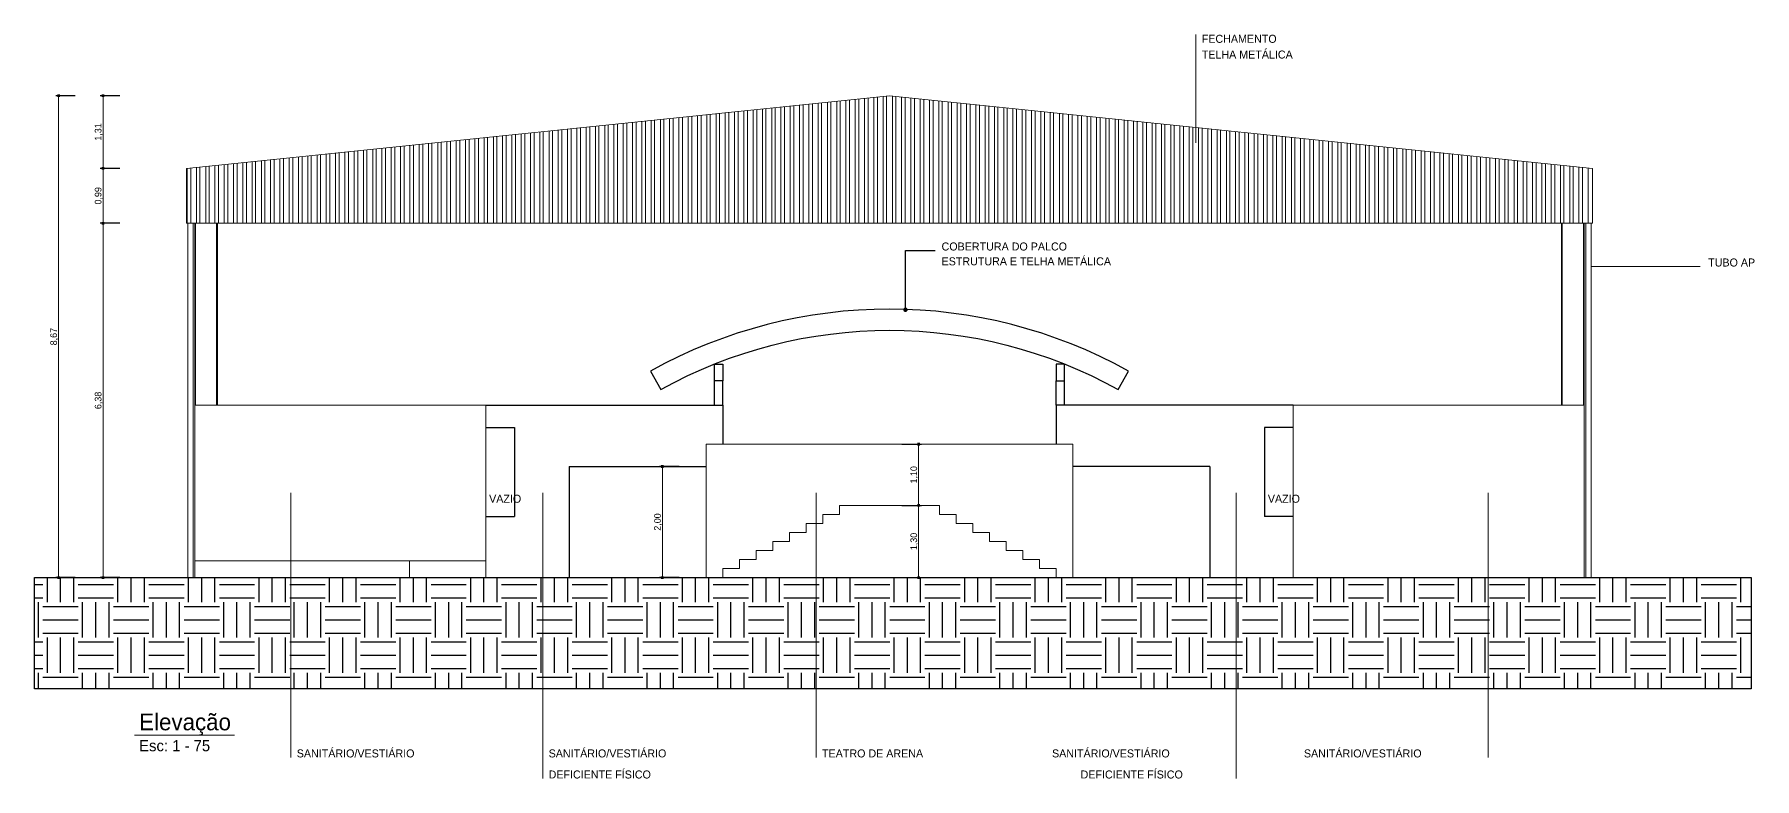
# Model space of a CAD drawing. Header units: millimetres. Extents: x 3006 to 6000, y 1661 to 3774.
# Drawn here: x 4011.14 to 4042.1, y 1805.23 to 1818.62 of the extents above; entities that cross this region are included whole.
import ezdxf

# ---------------------------------------------------------------- set-up
doc = ezdxf.new("R2010")
doc.units = ezdxf.units.MM
doc.header["$LTSCALE"] = 10
for name, color, linetype, lineweight in [('.10', 200, 'Continuous', 9), ('.15', 150, 'Continuous', 15), ('.20', 130, 'Continuous', 20), ('.25', 70, 'Continuous', 25), ('.30', 50, 'Continuous', 30), ('COTAS', 230, 'Continuous', 15)]:
    doc.layers.add(name, color=color, linetype=linetype, lineweight=lineweight)
doc.layers.add('.20 hachura', color=185, linetype='Continuous')
doc.layers.add('Escrita', color=34, linetype='Continuous')
doc.layers.add('Verde', color=7, linetype='Continuous', true_color=0x136734)
doc.styles.add('60-100', font='SIMPLEX.shx', dxfattribs={"height": 0.15})
doc.styles.add('Texto Wilian', font='himalaya.ttf')
doc.dimstyles.new('60-100', dxfattribs={"dimtxt": 0.15, "dimasz": 0.08, "dimexe": 0.2, "dimexo": 0.15, "dimgap": 0.09, "dimtad": 1, "dimzin": 4, "dimdsep": 46, "dimtxsty": '60-100', "dimblk": 'DOT', "dimcen": 0.09, "dimclrd": 1, "dimclre": 1, "dimclrt": 2, "dimaunit": 1, "dimadec": 3, "dimazin": 1, "dimtfac": 1, "dimtix": 1, "dimtmove": 2, "dimatfit": 3, "dimldrblk": 'DOT', "dimfxl": 1, "dimtvp": 1.111111, "dimtolj": 1, "dimtzin": 4, "dimarcsym": 0})
doc.dimstyles.new('Cota 1-75 Exter WMJ', dxfattribs={"dimtxt": 0.12, "dimasz": 0.05, "dimexe": 0.05, "dimexo": 0.1, "dimgap": 0.002, "dimtad": 1, "dimzin": 1, "dimtxsty": 'Texto Wilian', "dimblk": 'BOXFILLED', "dimcen": 2.5, "dimclrd": 230, "dimclre": 230, "dimclrt": 104, "dimazin": 0, "dimtfac": 1, "dimtix": 1, "dimtmove": 0, "dimatfit": 3, "dimfxl": 0.3, "dimfxlon": 1, "dimlwd": 20, "dimarcsym": 1})

# ---------------------------------------------------------------- blocks, each defined once
blk = doc.blocks.new('_BoxFilled')
at = {"color": 0, "linetype": 'ByBlock', "lineweight": -2}
blk.add_line((-0.5, 0), (-1, 0), dxfattribs=at)
at = {"color": 0, "linetype": 'ByBlock'}
blk.add_solid([(-0.5, 0.5), (0.5, 0.5), (-0.5, -0.5), (0.5, -0.5)], dxfattribs=at)
blk = doc.blocks.new('*D537')
at = {"layer": 'COTAS', "color": 230, "lineweight": -2, "transparency": 16777216}
for p, q in [((4012.677, 1817.516), (4012.327, 1817.516)), ((4012.677, 1816.208), (4012.327, 1816.208))]:
    blk.add_line(p, q, dxfattribs=at)
at = {"layer": 'COTAS', "color": 230, "linetype": 'Continuous', "lineweight": 20, "transparency": 16777216}
blk.add_line((4012.377, 1817.466), (4012.377, 1816.258), dxfattribs=at)
at = {"layer": 'Defpoints', "color": 0, "transparency": 16777216}
for p in [(4013.877, 1817.516), (4012.377, 1816.208), (4013.877, 1816.208)]:
    blk.add_point(p, dxfattribs=at)
at = {"layer": 'COTAS', "color": 230, "lineweight": 20, "transparency": 16777216, "xscale": 0.05, "yscale": 0.05, "zscale": 0.05}
for p, rotation in [((4012.377, 1817.516), 90), ((4012.377, 1816.208), 270)]:
    blk.add_blockref('_BoxFilled', p, dxfattribs=dict(at, rotation=rotation))
at = {"layer": 'COTAS', "color": 104, "transparency": 16777216, "insert": (4012.3, 1816.862), "char_height": 0.12, "attachment_point": 5, "rotation": 90, "style": 'Texto Wilian'}
blk.add_mtext('1,31', dxfattribs=at)
blk = doc.blocks.new('*D538')
at = {"layer": 'COTAS', "color": 230, "lineweight": -2, "transparency": 16777216}
for p, q in [((4012.677, 1816.208), (4012.327, 1816.208)), ((4012.677, 1815.22), (4012.327, 1815.22))]:
    blk.add_line(p, q, dxfattribs=at)
at = {"layer": 'COTAS', "color": 230, "linetype": 'Continuous', "lineweight": 20, "transparency": 16777216}
blk.add_line((4012.377, 1816.158), (4012.377, 1815.27), dxfattribs=at)
at = {"layer": 'Defpoints', "color": 0, "transparency": 16777216}
for p in [(4013.877, 1816.208), (4012.377, 1815.22), (4013.877, 1815.22)]:
    blk.add_point(p, dxfattribs=at)
at = {"layer": 'COTAS', "color": 230, "lineweight": 20, "transparency": 16777216, "xscale": 0.05, "yscale": 0.05, "zscale": 0.05}
for p, rotation in [((4012.377, 1816.208), 90), ((4012.377, 1815.22), 270)]:
    blk.add_blockref('_BoxFilled', p, dxfattribs=dict(at, rotation=rotation))
at = {"layer": 'COTAS', "color": 104, "transparency": 16777216, "insert": (4012.3, 1815.714), "char_height": 0.12, "attachment_point": 5, "rotation": 90, "style": 'Texto Wilian'}
blk.add_mtext('0,99', dxfattribs=at)
blk = doc.blocks.new('*D539')
at = {"layer": 'COTAS', "color": 230, "lineweight": -2, "transparency": 16777216}
for p, q in [((4012.677, 1815.22), (4012.327, 1815.22)), ((4012.677, 1808.844), (4012.327, 1808.844))]:
    blk.add_line(p, q, dxfattribs=at)
at = {"layer": 'COTAS', "color": 230, "linetype": 'Continuous', "lineweight": 20, "transparency": 16777216}
blk.add_line((4012.377, 1815.17), (4012.377, 1808.894), dxfattribs=at)
at = {"layer": 'Defpoints', "color": 0, "transparency": 16777216}
for p in [(4013.877, 1815.22), (4012.377, 1808.844), (4014.027, 1808.844)]:
    blk.add_point(p, dxfattribs=at)
at = {"layer": 'COTAS', "color": 230, "lineweight": 20, "transparency": 16777216, "xscale": 0.05, "yscale": 0.05, "zscale": 0.05}
for p, rotation in [((4012.377, 1815.22), 90), ((4012.377, 1808.844), 270)]:
    blk.add_blockref('_BoxFilled', p, dxfattribs=dict(at, rotation=rotation))
at = {"layer": 'COTAS', "color": 104, "transparency": 16777216, "insert": (4012.3, 1812.032), "char_height": 0.12, "attachment_point": 5, "rotation": 90, "style": 'Texto Wilian'}
blk.add_mtext('6,38', dxfattribs=at)
blk = doc.blocks.new('_Dot')
at = {"color": 0, "linetype": 'ByBlock', "lineweight": -2}
blk.add_line((-0.5, 0), (-1, 0), dxfattribs=at)
at = {"color": 0, "linetype": 'ByBlock', "const_width": 0.5}
blk.add_lwpolyline([(-0.25, 0, 1), (0.25, 0, 1)], format="xyb", close=True, dxfattribs=at)
blk = doc.blocks.new('*D544')
at = {"layer": 'COTAS', "color": 230, "lineweight": -2, "transparency": 16777216}
for p, q in [((4011.877, 1817.516), (4011.527, 1817.516)), ((4011.877, 1808.844), (4011.527, 1808.844))]:
    blk.add_line(p, q, dxfattribs=at)
at = {"layer": 'COTAS', "color": 230, "linetype": 'Continuous', "lineweight": 20, "transparency": 16777216}
blk.add_line((4011.577, 1817.466), (4011.577, 1808.894), dxfattribs=at)
at = {"layer": 'Defpoints', "color": 0, "transparency": 16777216}
for p in [(4012.177, 1817.516), (4011.577, 1808.844), (4012.177, 1808.844)]:
    blk.add_point(p, dxfattribs=at)
at = {"layer": 'COTAS', "color": 230, "lineweight": 20, "transparency": 16777216, "xscale": 0.05, "yscale": 0.05, "zscale": 0.05}
for p, rotation in [((4011.577, 1817.516), 90), ((4011.577, 1808.844), 270)]:
    blk.add_blockref('_BoxFilled', p, dxfattribs=dict(at, rotation=rotation))
at = {"layer": 'COTAS', "color": 104, "transparency": 16777216, "insert": (4011.5, 1813.18), "char_height": 0.12, "attachment_point": 5, "rotation": 90, "style": 'Texto Wilian'}
blk.add_mtext('8,67', dxfattribs=at)
blk = doc.blocks.new('*D545')
at = {"layer": 'COTAS', "color": 230, "lineweight": -2, "transparency": 16777216}
for p, q in [((4026.756, 1810.144), (4027.106, 1810.144)), ((4026.756, 1808.844), (4027.106, 1808.844))]:
    blk.add_line(p, q, dxfattribs=at)
at = {"layer": 'COTAS', "color": 230, "linetype": 'Continuous', "lineweight": 20, "transparency": 16777216}
blk.add_line((4027.056, 1808.894), (4027.056, 1810.094), dxfattribs=at)
at = {"layer": 'Defpoints', "color": 0, "transparency": 16777216}
for p in [(4026.532, 1810.144), (4027.056, 1810.144), (4026.532, 1808.844)]:
    blk.add_point(p, dxfattribs=at)
at = {"layer": 'COTAS', "color": 230, "lineweight": 20, "transparency": 16777216, "xscale": 0.05, "yscale": 0.05, "zscale": 0.05}
for p, rotation in [((4027.056, 1810.144), 90), ((4027.056, 1808.844), 270)]:
    blk.add_blockref('_BoxFilled', p, dxfattribs=dict(at, rotation=rotation))
at = {"layer": 'COTAS', "color": 104, "transparency": 16777216, "insert": (4026.98, 1809.494), "char_height": 0.12, "attachment_point": 5, "rotation": 90, "style": 'Texto Wilian'}
blk.add_mtext('1,30', dxfattribs=at)
blk = doc.blocks.new('*D546')
at = {"layer": 'COTAS', "color": 230, "lineweight": -2, "transparency": 16777216}
for p, q in [((4026.756, 1811.244), (4027.106, 1811.244)), ((4026.756, 1810.144), (4027.106, 1810.144))]:
    blk.add_line(p, q, dxfattribs=at)
at = {"layer": 'COTAS', "color": 230, "linetype": 'Continuous', "lineweight": 20, "transparency": 16777216}
blk.add_line((4027.056, 1810.194), (4027.056, 1811.194), dxfattribs=at)
at = {"layer": 'Defpoints', "color": 0, "transparency": 16777216}
for p in [(4026.532, 1811.244), (4027.056, 1811.244), (4026.532, 1810.144)]:
    blk.add_point(p, dxfattribs=at)
at = {"layer": 'COTAS', "color": 230, "lineweight": 20, "transparency": 16777216, "xscale": 0.05, "yscale": 0.05, "zscale": 0.05}
for p, rotation in [((4027.056, 1811.244), 90), ((4027.056, 1810.144), 270)]:
    blk.add_blockref('_BoxFilled', p, dxfattribs=dict(at, rotation=rotation))
at = {"layer": 'COTAS', "color": 104, "transparency": 16777216, "insert": (4026.98, 1810.694), "char_height": 0.12, "attachment_point": 5, "rotation": 90, "style": 'Texto Wilian'}
blk.add_mtext('1,10', dxfattribs=at)
blk = doc.blocks.new('*D547')
at = {"layer": 'COTAS', "color": 230, "lineweight": -2, "transparency": 16777216}
for p, q in [((4022.744, 1810.844), (4022.394, 1810.844)), ((4022.744, 1808.844), (4022.394, 1808.844))]:
    blk.add_line(p, q, dxfattribs=at)
at = {"layer": 'COTAS', "color": 230, "linetype": 'Continuous', "lineweight": 20, "transparency": 16777216}
blk.add_line((4022.444, 1808.894), (4022.444, 1810.794), dxfattribs=at)
at = {"layer": 'Defpoints', "color": 0, "transparency": 16777216}
for p in [(4022.444, 1810.844), (4023.232, 1810.844), (4023.232, 1808.844)]:
    blk.add_point(p, dxfattribs=at)
at = {"layer": 'COTAS', "color": 230, "lineweight": 20, "transparency": 16777216, "xscale": 0.05, "yscale": 0.05, "zscale": 0.05}
for p, rotation in [((4022.444, 1810.844), 90), ((4022.444, 1808.844), 270)]:
    blk.add_blockref('_BoxFilled', p, dxfattribs=dict(at, rotation=rotation))
at = {"layer": 'COTAS', "color": 104, "transparency": 16777216, "insert": (4022.367, 1809.844), "char_height": 0.12, "attachment_point": 5, "rotation": 90, "style": 'Texto Wilian'}
blk.add_mtext('2,00', dxfattribs=at)

msp = doc.modelspace()

# ---------------------------------------------------------------- hatches: boundary and pattern name
at = {"layer": '.20 hachura', "true_color": 0xc2a3a3}
h = msp.add_hatch(dxfattribs=at)
h.set_pattern_fill('EARTH', color=253, scale=0.1)
h.paths.add_polyline_path([(4042.037, 1808.844), (4011.142, 1808.844), (4011.142, 1806.844), (4042.037, 1806.844)])

# ---------------------------------------------------------------- linework, layer by layer
at = {"layer": '.10', "color": 200, "lineweight": 9}
for p, q in [((4014.027, 1811.944), (4019.267, 1811.944)), ((4014.027, 1809.144), (4014.027, 1811.944)), ((4019.267, 1811.944), (4019.267, 1809.144)), ((4039.037, 1811.944), (4033.797, 1811.944)), ((4033.797, 1811.944), (4033.797, 1809.144)), ((4039.037, 1809.144), (4039.037, 1811.944)), ((4023.232, 1811.244), (4023.232, 1808.844)), ((4023.232, 1811.244), (4029.832, 1811.244)), ((4029.832, 1811.244), (4029.832, 1808.844)), ((4025.332, 1809.982), (4025.332, 1809.819)), ((4025.332, 1809.982), (4025.632, 1809.982)), ((4025.632, 1810.144), (4027.432, 1810.144)), ((4025.632, 1810.144), (4025.632, 1809.982)), ((4027.432, 1810.144), (4027.432, 1809.982)), ((4027.732, 1809.982), (4027.432, 1809.982)), ((4027.732, 1809.982), (4027.732, 1809.819)), ((4024.732, 1809.657), (4024.732, 1809.494)), ((4024.732, 1809.657), (4025.032, 1809.657)), ((4025.032, 1809.819), (4025.032, 1809.657)), ((4025.032, 1809.819), (4025.332, 1809.819)), ((4028.032, 1809.819), (4027.732, 1809.819)), ((4028.032, 1809.819), (4028.032, 1809.657)), ((4028.332, 1809.657), (4028.032, 1809.657)), ((4028.332, 1809.657), (4028.332, 1809.494)), ((4024.132, 1809.332), (4024.132, 1809.169)), ((4024.132, 1809.332), (4024.432, 1809.332)), ((4024.432, 1809.494), (4024.432, 1809.332)), ((4024.432, 1809.494), (4024.732, 1809.494)), ((4028.632, 1809.494), (4028.332, 1809.494)), ((4028.632, 1809.494), (4028.632, 1809.332)), ((4028.932, 1809.332), (4028.632, 1809.332)), ((4028.932, 1809.332), (4028.932, 1809.169)), ((4014.027, 1808.844), (4014.027, 1809.144)), ((4019.267, 1809.144), (4014.027, 1809.144)), ((4017.891, 1809.144), (4017.891, 1808.844)), ((4019.267, 1809.144), (4019.267, 1808.844)), ((4023.532, 1809.007), (4023.532, 1808.844)), ((4023.532, 1809.007), (4023.832, 1809.007)), ((4023.832, 1809.169), (4023.832, 1809.007)), ((4023.832, 1809.169), (4024.132, 1809.169)), ((4029.232, 1809.169), (4028.932, 1809.169)), ((4029.232, 1809.169), (4029.232, 1809.007)), ((4029.532, 1809.007), (4029.232, 1809.007)), ((4029.532, 1809.007), (4029.532, 1808.844)), ((4033.797, 1809.144), (4033.797, 1808.844)), ((4039.037, 1808.844), (4039.037, 1809.144))]:
    msp.add_line(p, q, dxfattribs=at)
at = {"layer": '.15', "color": 150, "lineweight": 15}
for p, q in [((4013.877, 1816.208), (4026.532, 1817.516)), ((4024.643, 1817.321), (4024.643, 1815.22)), ((4024.746, 1817.332), (4024.746, 1815.22)), ((4024.81, 1817.338), (4024.81, 1815.22)), ((4024.913, 1817.349), (4024.913, 1815.22)), ((4024.977, 1817.356), (4024.977, 1815.22)), ((4025.08, 1817.366), (4025.08, 1815.22)), ((4025.144, 1817.373), (4025.144, 1815.22)), ((4025.247, 1817.383), (4025.247, 1815.22)), ((4025.311, 1817.39), (4025.311, 1815.22)), ((4025.414, 1817.401), (4025.414, 1815.22)), ((4025.478, 1817.407), (4025.478, 1815.22)), ((4025.581, 1817.418), (4025.581, 1815.22)), ((4025.645, 1817.425), (4025.645, 1815.22)), ((4025.748, 1817.435), (4025.748, 1815.22)), ((4025.812, 1817.442), (4025.812, 1815.22)), ((4025.915, 1817.452), (4025.915, 1815.22)), ((4025.979, 1817.459), (4025.979, 1815.22)), ((4026.082, 1817.47), (4026.082, 1815.22)), ((4026.146, 1817.476), (4026.146, 1815.22)), ((4026.249, 1817.487), (4026.249, 1815.22)), ((4026.313, 1817.494), (4026.313, 1815.22)), ((4026.416, 1817.504), (4026.416, 1815.22)), ((4026.48, 1817.511), (4026.48, 1815.22)), ((4039.187, 1816.208), (4026.532, 1817.516)), ((4026.583, 1817.511), (4026.583, 1815.22)), ((4026.647, 1817.504), (4026.647, 1815.22)), ((4026.75, 1817.494), (4026.75, 1815.22)), ((4026.814, 1817.487), (4026.814, 1815.22)), ((4026.917, 1817.476), (4026.917, 1815.22)), ((4026.981, 1817.47), (4026.981, 1815.22)), ((4027.084, 1817.459), (4027.084, 1815.22)), ((4027.148, 1817.452), (4027.148, 1815.22)), ((4027.251, 1817.442), (4027.251, 1815.22)), ((4027.315, 1817.435), (4027.315, 1815.22)), ((4027.418, 1817.425), (4027.418, 1815.22)), ((4027.482, 1817.418), (4027.482, 1815.22)), ((4027.585, 1817.407), (4027.585, 1815.22)), ((4027.649, 1817.401), (4027.649, 1815.22)), ((4027.752, 1817.39), (4027.752, 1815.22)), ((4027.816, 1817.383), (4027.816, 1815.22)), ((4027.919, 1817.373), (4027.919, 1815.22)), ((4027.983, 1817.366), (4027.983, 1815.22)), ((4028.086, 1817.356), (4028.086, 1815.22)), ((4028.15, 1817.349), (4028.15, 1815.22)), ((4028.253, 1817.338), (4028.253, 1815.22)), ((4028.317, 1817.332), (4028.317, 1815.22)), ((4028.42, 1817.321), (4028.42, 1815.22)), ((4021.637, 1817.01), (4021.637, 1815.22)), ((4021.74, 1817.021), (4021.74, 1815.22)), ((4021.804, 1817.028), (4021.804, 1815.22)), ((4021.907, 1817.038), (4021.907, 1815.22)), ((4021.971, 1817.045), (4021.971, 1815.22)), ((4022.074, 1817.056), (4022.074, 1815.22)), ((4022.138, 1817.062), (4022.138, 1815.22)), ((4022.241, 1817.073), (4022.241, 1815.22)), ((4022.305, 1817.079), (4022.305, 1815.22)), ((4022.408, 1817.09), (4022.408, 1815.22)), ((4022.472, 1817.097), (4022.472, 1815.22)), ((4022.575, 1817.107), (4022.575, 1815.22)), ((4022.639, 1817.114), (4022.639, 1815.22)), ((4022.742, 1817.125), (4022.742, 1815.22)), ((4022.806, 1817.131), (4022.806, 1815.22)), ((4022.909, 1817.142), (4022.909, 1815.22)), ((4022.973, 1817.148), (4022.973, 1815.22)), ((4023.076, 1817.159), (4023.076, 1815.22)), ((4023.14, 1817.166), (4023.14, 1815.22)), ((4023.243, 1817.176), (4023.243, 1815.22)), ((4023.307, 1817.183), (4023.307, 1815.22)), ((4023.41, 1817.194), (4023.41, 1815.22)), ((4023.474, 1817.2), (4023.474, 1815.22)), ((4023.577, 1817.211), (4023.577, 1815.22)), ((4023.641, 1817.217), (4023.641, 1815.22)), ((4023.744, 1817.228), (4023.744, 1815.22)), ((4023.808, 1817.235), (4023.808, 1815.22)), ((4023.911, 1817.245), (4023.911, 1815.22)), ((4023.975, 1817.252), (4023.975, 1815.22)), ((4024.078, 1817.263), (4024.078, 1815.22)), ((4024.142, 1817.269), (4024.142, 1815.22)), ((4024.245, 1817.28), (4024.245, 1815.22)), ((4024.309, 1817.287), (4024.309, 1815.22)), ((4024.412, 1817.297), (4024.412, 1815.22)), ((4024.476, 1817.304), (4024.476, 1815.22)), ((4024.579, 1817.314), (4024.579, 1815.22)), ((4028.484, 1817.314), (4028.484, 1815.22)), ((4028.587, 1817.304), (4028.587, 1815.22)), ((4028.651, 1817.297), (4028.651, 1815.22)), ((4028.754, 1817.287), (4028.754, 1815.22)), ((4028.818, 1817.28), (4028.818, 1815.22)), ((4028.921, 1817.269), (4028.921, 1815.22)), ((4028.985, 1817.263), (4028.985, 1815.22)), ((4029.088, 1817.252), (4029.088, 1815.22)), ((4029.152, 1817.245), (4029.152, 1815.22)), ((4029.255, 1817.235), (4029.255, 1815.22)), ((4029.319, 1817.228), (4029.319, 1815.22)), ((4029.422, 1817.217), (4029.422, 1815.22)), ((4029.486, 1817.211), (4029.486, 1815.22)), ((4029.589, 1817.2), (4029.589, 1815.22)), ((4029.653, 1817.194), (4029.653, 1815.22)), ((4029.756, 1817.183), (4029.756, 1815.22)), ((4029.82, 1817.176), (4029.82, 1815.22)), ((4029.923, 1817.166), (4029.923, 1815.22)), ((4029.987, 1817.159), (4029.987, 1815.22)), ((4030.09, 1817.148), (4030.09, 1815.22)), ((4030.154, 1817.142), (4030.154, 1815.22)), ((4030.257, 1817.131), (4030.257, 1815.22)), ((4030.321, 1817.125), (4030.321, 1815.22)), ((4030.424, 1817.114), (4030.424, 1815.22)), ((4030.488, 1817.107), (4030.488, 1815.22)), ((4030.591, 1817.097), (4030.591, 1815.22)), ((4030.655, 1817.09), (4030.655, 1815.22)), ((4030.758, 1817.079), (4030.758, 1815.22)), ((4030.822, 1817.073), (4030.822, 1815.22)), ((4030.925, 1817.062), (4030.925, 1815.22)), ((4030.989, 1817.056), (4030.989, 1815.22)), ((4031.092, 1817.045), (4031.092, 1815.22)), ((4031.156, 1817.038), (4031.156, 1815.22)), ((4031.259, 1817.028), (4031.259, 1815.22)), ((4031.323, 1817.021), (4031.323, 1815.22)), ((4031.426, 1817.01), (4031.426, 1815.22)), ((4018.631, 1816.7), (4018.631, 1815.22)), ((4018.734, 1816.71), (4018.734, 1815.22)), ((4018.798, 1816.717), (4018.798, 1815.22)), ((4018.901, 1816.728), (4018.901, 1815.22)), ((4018.965, 1816.734), (4018.965, 1815.22)), ((4019.068, 1816.745), (4019.068, 1815.22)), ((4019.132, 1816.751), (4019.132, 1815.22)), ((4019.235, 1816.762), (4019.235, 1815.22)), ((4019.299, 1816.769), (4019.299, 1815.22)), ((4019.402, 1816.779), (4019.402, 1815.22)), ((4019.466, 1816.786), (4019.466, 1815.22)), ((4019.569, 1816.797), (4019.569, 1815.22)), ((4019.633, 1816.803), (4019.633, 1815.22)), ((4019.736, 1816.814), (4019.736, 1815.22)), ((4019.8, 1816.821), (4019.8, 1815.22)), ((4019.903, 1816.831), (4019.903, 1815.22)), ((4019.967, 1816.838), (4019.967, 1815.22)), ((4020.07, 1816.848), (4020.07, 1815.22)), ((4020.134, 1816.855), (4020.134, 1815.22)), ((4020.237, 1816.866), (4020.237, 1815.22)), ((4020.301, 1816.872), (4020.301, 1815.22)), ((4020.404, 1816.883), (4020.404, 1815.22)), ((4020.468, 1816.89), (4020.468, 1815.22)), ((4020.571, 1816.9), (4020.571, 1815.22)), ((4020.635, 1816.907), (4020.635, 1815.22)), ((4020.738, 1816.917), (4020.738, 1815.22)), ((4020.802, 1816.924), (4020.802, 1815.22)), ((4020.905, 1816.935), (4020.905, 1815.22)), ((4020.969, 1816.941), (4020.969, 1815.22)), ((4021.072, 1816.952), (4021.072, 1815.22)), ((4021.136, 1816.959), (4021.136, 1815.22)), ((4021.239, 1816.969), (4021.239, 1815.22)), ((4021.303, 1816.976), (4021.303, 1815.22)), ((4021.406, 1816.986), (4021.406, 1815.22)), ((4021.47, 1816.993), (4021.47, 1815.22)), ((4021.573, 1817.004), (4021.573, 1815.22)), ((4031.49, 1817.004), (4031.49, 1815.22)), ((4031.593, 1816.993), (4031.593, 1815.22)), ((4031.657, 1816.986), (4031.657, 1815.22)), ((4031.76, 1816.976), (4031.76, 1815.22)), ((4031.824, 1816.969), (4031.824, 1815.22)), ((4031.927, 1816.959), (4031.927, 1815.22)), ((4031.991, 1816.952), (4031.991, 1815.22)), ((4032.094, 1816.941), (4032.094, 1815.22)), ((4032.158, 1816.935), (4032.158, 1815.22)), ((4032.261, 1816.924), (4032.261, 1815.22)), ((4032.325, 1816.917), (4032.325, 1815.22)), ((4032.428, 1816.907), (4032.428, 1815.22)), ((4032.492, 1816.9), (4032.492, 1815.22)), ((4032.595, 1816.89), (4032.595, 1815.22)), ((4032.659, 1816.883), (4032.659, 1815.22)), ((4032.762, 1816.872), (4032.762, 1815.22)), ((4032.826, 1816.866), (4032.826, 1815.22)), ((4032.929, 1816.855), (4032.929, 1815.22)), ((4032.993, 1816.848), (4032.993, 1815.22)), ((4033.096, 1816.838), (4033.096, 1815.22)), ((4033.16, 1816.831), (4033.16, 1815.22)), ((4033.263, 1816.821), (4033.263, 1815.22)), ((4033.327, 1816.814), (4033.327, 1815.22)), ((4033.43, 1816.803), (4033.43, 1815.22)), ((4033.494, 1816.797), (4033.494, 1815.22)), ((4033.597, 1816.786), (4033.597, 1815.22)), ((4033.661, 1816.779), (4033.661, 1815.22)), ((4033.764, 1816.769), (4033.764, 1815.22)), ((4033.828, 1816.762), (4033.828, 1815.22)), ((4033.931, 1816.751), (4033.931, 1815.22)), ((4033.995, 1816.745), (4033.995, 1815.22)), ((4034.098, 1816.734), (4034.098, 1815.22)), ((4034.162, 1816.728), (4034.162, 1815.22)), ((4034.265, 1816.717), (4034.265, 1815.22)), ((4034.329, 1816.71), (4034.329, 1815.22)), ((4034.432, 1816.7), (4034.432, 1815.22)), ((4015.625, 1816.389), (4015.625, 1815.22)), ((4015.728, 1816.4), (4015.728, 1815.22)), ((4015.792, 1816.406), (4015.792, 1815.22)), ((4015.895, 1816.417), (4015.895, 1815.22)), ((4015.959, 1816.424), (4015.959, 1815.22)), ((4016.062, 1816.434), (4016.062, 1815.22)), ((4016.126, 1816.441), (4016.126, 1815.22)), ((4016.229, 1816.451), (4016.229, 1815.22)), ((4016.293, 1816.458), (4016.293, 1815.22)), ((4016.396, 1816.469), (4016.396, 1815.22)), ((4016.46, 1816.475), (4016.46, 1815.22)), ((4016.563, 1816.486), (4016.563, 1815.22)), ((4016.627, 1816.493), (4016.627, 1815.22)), ((4016.73, 1816.503), (4016.73, 1815.22)), ((4016.794, 1816.51), (4016.794, 1815.22)), ((4016.897, 1816.52), (4016.897, 1815.22)), ((4016.961, 1816.527), (4016.961, 1815.22)), ((4017.064, 1816.538), (4017.064, 1815.22)), ((4017.128, 1816.544), (4017.128, 1815.22)), ((4017.231, 1816.555), (4017.231, 1815.22)), ((4017.295, 1816.562), (4017.295, 1815.22)), ((4017.398, 1816.572), (4017.398, 1815.22)), ((4017.462, 1816.579), (4017.462, 1815.22)), ((4017.565, 1816.59), (4017.565, 1815.22)), ((4017.629, 1816.596), (4017.629, 1815.22)), ((4017.732, 1816.607), (4017.732, 1815.22)), ((4017.796, 1816.613), (4017.796, 1815.22)), ((4017.899, 1816.624), (4017.899, 1815.22)), ((4017.963, 1816.631), (4017.963, 1815.22)), ((4018.066, 1816.641), (4018.066, 1815.22)), ((4018.13, 1816.648), (4018.13, 1815.22)), ((4018.233, 1816.659), (4018.233, 1815.22)), ((4018.297, 1816.665), (4018.297, 1815.22)), ((4018.4, 1816.676), (4018.4, 1815.22)), ((4018.464, 1816.682), (4018.464, 1815.22)), ((4018.567, 1816.693), (4018.567, 1815.22)), ((4034.496, 1816.693), (4034.496, 1815.22)), ((4034.599, 1816.682), (4034.599, 1815.22)), ((4034.663, 1816.676), (4034.663, 1815.22)), ((4034.766, 1816.665), (4034.766, 1815.22)), ((4034.83, 1816.659), (4034.83, 1815.22)), ((4034.933, 1816.648), (4034.933, 1815.22)), ((4034.997, 1816.641), (4034.997, 1815.22)), ((4035.1, 1816.631), (4035.1, 1815.22)), ((4035.164, 1816.624), (4035.164, 1815.22)), ((4035.267, 1816.613), (4035.267, 1815.22)), ((4035.331, 1816.607), (4035.331, 1815.22)), ((4035.434, 1816.596), (4035.434, 1815.22)), ((4035.498, 1816.59), (4035.498, 1815.22)), ((4035.601, 1816.579), (4035.601, 1815.22)), ((4035.665, 1816.572), (4035.665, 1815.22)), ((4035.768, 1816.562), (4035.768, 1815.22)), ((4035.832, 1816.555), (4035.832, 1815.22)), ((4035.935, 1816.544), (4035.935, 1815.22)), ((4035.999, 1816.538), (4035.999, 1815.22)), ((4036.102, 1816.527), (4036.102, 1815.22)), ((4036.166, 1816.52), (4036.166, 1815.22)), ((4036.269, 1816.51), (4036.269, 1815.22)), ((4036.333, 1816.503), (4036.333, 1815.22)), ((4036.436, 1816.493), (4036.436, 1815.22)), ((4036.5, 1816.486), (4036.5, 1815.22)), ((4036.603, 1816.475), (4036.603, 1815.22)), ((4036.667, 1816.469), (4036.667, 1815.22)), ((4036.77, 1816.458), (4036.77, 1815.22)), ((4036.834, 1816.451), (4036.834, 1815.22)), ((4036.937, 1816.441), (4036.937, 1815.22)), ((4037.001, 1816.434), (4037.001, 1815.22)), ((4037.104, 1816.424), (4037.104, 1815.22)), ((4037.168, 1816.417), (4037.168, 1815.22)), ((4037.271, 1816.406), (4037.271, 1815.22)), ((4037.335, 1816.4), (4037.335, 1815.22)), ((4037.438, 1816.389), (4037.438, 1815.22)), ((4013.877, 1816.208), (4013.877, 1815.22)), ((4013.891, 1816.21), (4013.891, 1815.22)), ((4013.955, 1816.216), (4013.955, 1815.22)), ((4014.058, 1816.227), (4014.058, 1815.22)), ((4014.122, 1816.234), (4014.122, 1815.22)), ((4014.225, 1816.244), (4014.225, 1815.22)), ((4014.289, 1816.251), (4014.289, 1815.22)), ((4014.392, 1816.262), (4014.392, 1815.22)), ((4014.456, 1816.268), (4014.456, 1815.22)), ((4014.559, 1816.279), (4014.559, 1815.22)), ((4014.623, 1816.285), (4014.623, 1815.22)), ((4014.726, 1816.296), (4014.726, 1815.22)), ((4014.79, 1816.303), (4014.79, 1815.22)), ((4014.893, 1816.313), (4014.893, 1815.22)), ((4014.957, 1816.32), (4014.957, 1815.22)), ((4015.06, 1816.331), (4015.06, 1815.22)), ((4015.124, 1816.337), (4015.124, 1815.22)), ((4015.227, 1816.348), (4015.227, 1815.22)), ((4015.291, 1816.355), (4015.291, 1815.22)), ((4015.394, 1816.365), (4015.394, 1815.22)), ((4015.458, 1816.372), (4015.458, 1815.22)), ((4015.561, 1816.382), (4015.561, 1815.22)), ((4037.502, 1816.382), (4037.502, 1815.22)), ((4037.605, 1816.372), (4037.605, 1815.22)), ((4037.669, 1816.365), (4037.669, 1815.22)), ((4037.772, 1816.355), (4037.772, 1815.22)), ((4037.836, 1816.348), (4037.836, 1815.22)), ((4037.939, 1816.337), (4037.939, 1815.22)), ((4038.003, 1816.331), (4038.003, 1815.22)), ((4038.106, 1816.32), (4038.106, 1815.22)), ((4038.17, 1816.313), (4038.17, 1815.22)), ((4038.273, 1816.303), (4038.273, 1815.22)), ((4038.337, 1816.296), (4038.337, 1815.22)), ((4038.44, 1816.285), (4038.44, 1815.22)), ((4038.504, 1816.279), (4038.504, 1815.22)), ((4038.607, 1816.268), (4038.607, 1815.22)), ((4038.671, 1816.262), (4038.671, 1815.22)), ((4038.774, 1816.251), (4038.774, 1815.22)), ((4038.838, 1816.244), (4038.838, 1815.22)), ((4038.941, 1816.234), (4038.941, 1815.22)), ((4039.005, 1816.227), (4039.005, 1815.22)), ((4039.108, 1816.216), (4039.108, 1815.22)), ((4039.187, 1816.208), (4039.187, 1815.22)), ((4039.187, 1815.22), (4013.877, 1815.22))]:
    msp.add_line(p, q, dxfattribs=at)
at = {"layer": '.20', "color": 130, "lineweight": 20}
for p, q in [((4013.902, 1815.22), (4013.902, 1808.844)), ((4014.002, 1815.22), (4014.002, 1808.844)), ((4014.027, 1815.22), (4014.027, 1811.944)), ((4014.041, 1815.22), (4014.041, 1811.944)), ((4014.422, 1815.22), (4014.422, 1811.944)), ((4014.437, 1815.22), (4014.437, 1811.944)), ((4038.627, 1815.22), (4038.627, 1811.944)), ((4038.641, 1815.22), (4038.641, 1811.944)), ((4039.022, 1815.22), (4039.022, 1811.944)), ((4039.037, 1815.22), (4039.037, 1811.944)), ((4039.062, 1815.22), (4039.062, 1808.844)), ((4039.162, 1815.22), (4039.162, 1808.844))]:
    msp.add_line(p, q, dxfattribs=at)
at = {"layer": '.20 hachura', "color": 253, "true_color": 0xc2a3a3}
msp.add_line((4011.142, 1808.844), (4042.037, 1808.844), dxfattribs=at)
msp.add_lwpolyline([(4042.037, 1806.844), (4011.142, 1806.844), (4011.142, 1808.844), (4042.037, 1808.844)], close=True, dxfattribs=at)
at = {"layer": '.25', "color": 70, "lineweight": 25}
for p, q in [((4020.767, 1810.844), (4020.767, 1808.844)), ((4020.767, 1810.844), (4023.232, 1810.844)), ((4032.297, 1810.844), (4029.832, 1810.844)), ((4032.297, 1810.844), (4032.297, 1808.844))]:
    msp.add_line(p, q, dxfattribs=at)
at = {"layer": '.30', "color": 50, "lineweight": 30}
for p, q in [((4023.382, 1811.944), (4023.382, 1812.387)), ((4023.532, 1811.944), (4023.532, 1812.387)), ((4029.532, 1811.944), (4029.532, 1812.387)), ((4029.682, 1811.944), (4029.682, 1812.387)), ((4019.267, 1811.944), (4023.532, 1811.944)), ((4023.532, 1811.944), (4023.532, 1811.244)), ((4033.797, 1811.944), (4029.532, 1811.944)), ((4029.532, 1811.944), (4029.532, 1811.244)), ((4019.267, 1811.544), (4019.782, 1811.544)), ((4019.782, 1811.544), (4019.782, 1809.944)), ((4033.282, 1811.544), (4033.282, 1809.944)), ((4033.797, 1811.544), (4033.282, 1811.544)), ((4019.267, 1809.944), (4019.782, 1809.944)), ((4033.797, 1809.944), (4033.282, 1809.944))]:
    msp.add_line(p, q, dxfattribs=at)
msp.add_lwpolyline([(4022.417, 1812.228, -0.259028), (4030.647, 1812.228), (4030.831, 1812.561, 0.259028), (4022.232, 1812.561)], format="xyb", close=True, dxfattribs=at)
for points in [[(4023.382, 1812.387), (4023.382, 1812.687), (4023.532, 1812.687), (4023.532, 1812.387)], [(4029.682, 1812.387), (4029.682, 1812.687), (4029.532, 1812.687), (4029.532, 1812.387)]]:
    msp.add_lwpolyline(points, close=True, dxfattribs=at)
at = {"layer": 'Verde', "color": 106, "lineweight": 9}
msp.add_line((4012.941, 1806.011), (4014.745, 1806.011), dxfattribs=at)

# ---------------------------------------------------------------- texts
at = {"layer": 'Escrita', "style": 'Texto Wilian'}
for s, p in [('FECHAMENTO', (4032.152, 1818.467)), ('TELHA METÁLICA', (4032.152, 1818.184)), ('COBERTURA DO PALCO', (4027.469, 1814.73)), ('ESTRUTURA E TELHA METÁLICA', (4027.469, 1814.463)), ('TUBO AP', (4041.266, 1814.442)), ('VAZIO', (4019.326, 1810.191)), ('VAZIO', (4033.341, 1810.191)), ('SANITÁRIO/VESTIÁRIO', (4015.864, 1805.608)), ('SANITÁRIO/VESTIÁRIO', (4020.397, 1805.608)), ('TEATRO DE ARENA', (4025.318, 1805.608)), ('SANITÁRIO/VESTIÁRIO', (4029.457, 1805.608)), ('SANITÁRIO/VESTIÁRIO', (4033.99, 1805.608)), ('DEFICIENTE FÍSICO', (4020.397, 1805.229)), ('DEFICIENTE FÍSICO', (4029.971, 1805.229))]:
    msp.add_text(s, height=0.144, dxfattribs=at).set_placement(p)
at = {"layer": 'Escrita', "attachment_point": 1, "style": 'Texto Wilian'}
for s, insert, char_height, width in [('{\\C50;Elevação }', (4013.029, 1806.396), 0.3, 7.44131), ('{\\C50;Esc: 1 - 75}', (4013.027, 1805.919), 0.2, 3.14298)]:
    msp.add_mtext(s, dxfattribs=dict(at, insert=insert, char_height=char_height, width=width))

# ---------------------------------------------------------------- dimensions: what is measured, and where the dimension line sits
at = {"layer": 'COTAS'}
for base, p1, p2, picture, middle in [((4011.577, 1808.844), (4012.177, 1817.516), (4012.177, 1808.844), '*D544', (4011.5, 1813.18)), ((4012.377, 1816.208), (4013.877, 1817.516), (4013.877, 1816.208), '*D537', (4012.3, 1816.862)), ((4012.377, 1815.22), (4013.877, 1816.208), (4013.877, 1815.22), '*D538', (4012.3, 1815.714)), ((4012.377, 1808.844), (4013.877, 1815.22), (4014.027, 1808.844), '*D539', (4012.3, 1812.032)), ((4027.056, 1811.244), (4026.532, 1810.144), (4026.532, 1811.244), '*D546', (4026.98, 1810.694)), ((4022.444, 1810.844), (4023.232, 1808.844), (4023.232, 1810.844), '*D547', (4022.367, 1809.844)), ((4027.056, 1810.144), (4026.532, 1808.844), (4026.532, 1810.144), '*D545', (4026.98, 1809.494))]:
    dim = msp.add_linear_dim(base=base, p1=p1, p2=p2, angle=90, dimstyle='Cota 1-75 Exter WMJ', override={"dimtmove": 1}, dxfattribs=at)
    dim.commit()
    dim.dimension.update_dxf_attribs({"geometry": picture, "text_midpoint": middle})

# ---------------------------------------------------------------- leaders
for points in [[(4032.047, 1816.665), (4032.047, 1818.618)], [(4039.162, 1814.442), (4041.12, 1814.442)], [(4015.758, 1810.369), (4015.758, 1805.608)], [(4020.291, 1810.369), (4020.291, 1805.231)], [(4025.212, 1810.369), (4025.212, 1805.608)], [(4032.772, 1810.369), (4032.772, 1805.231)], [(4037.305, 1810.369), (4037.305, 1805.608)]]:
    msp.add_leader(points, dimstyle='Cota 1-75 Exter WMJ', override={"dimtmove": 1}, dxfattribs=at)
at = {"layer": 'Escrita'}
msp.add_leader([(4026.819, 1813.664), (4026.819, 1814.73), (4027.354, 1814.73)], dimstyle='60-100', override={"dimfxl": 0.15}, dxfattribs=at)

doc.saveas('drawing.dxf')
